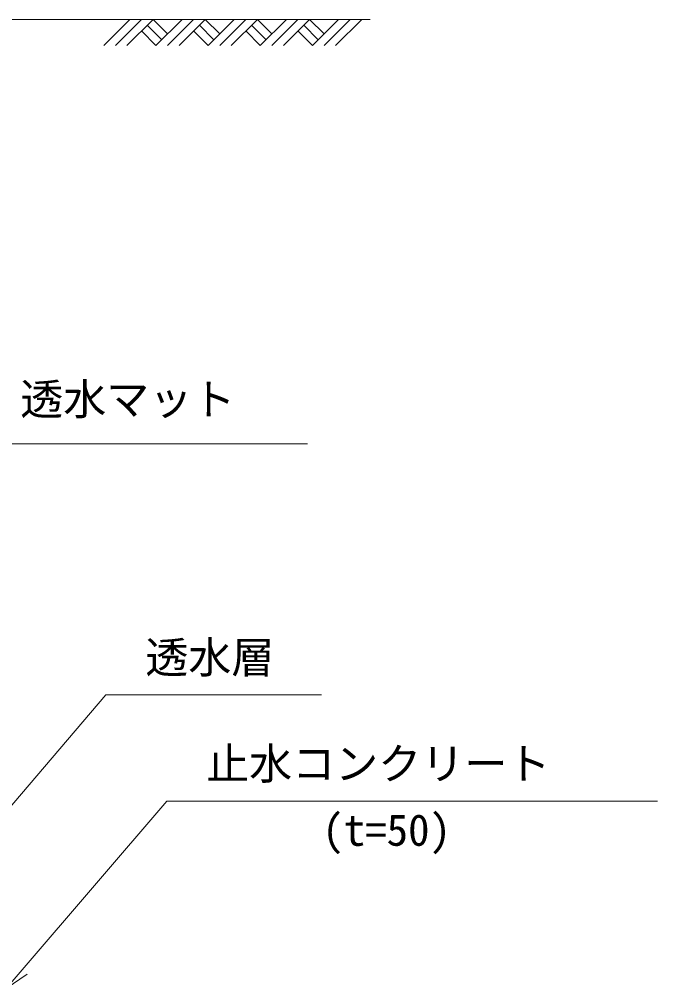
# Model space of a CAD drawing. Units: millimetres, scale not verified. Extents: x 748 to 253048, y 13754 to 73154.
# Drawn here: x 193815 to 199005, y 48881 to 56764 of the extents above; entities that cross this region are included whole.
import ezdxf
from ezdxf.enums import TextEntityAlignment as Align

# ---------------------------------------------------------------- set-up
doc = ezdxf.new("R2010")
doc.units = ezdxf.units.MM
doc.header["$LTSCALE"] = 300
for name, color, linetype, lineweight in [('0_2', 1, 'Continuous', 18), ('D-DCR', 7, 'Continuous', 18), ('D-STR', 1, 'Continuous', 18), ('D-STR-HTXT', 7, 'Continuous', 18)]:
    doc.layers.add(name, color=color, linetype=linetype, lineweight=lineweight)
doc.styles.add('ＭＳ ゴシック', font='')
doc.styles.get('ＭＳ ゴシック').set_extended_font_data('MS Gothic')

msp = doc.modelspace()

# ---------------------------------------------------------------- linework, layer by layer
at = {"layer": '0_2'}
for p, q in [((193706.1, 48880.9), (193836.3, 49032.7)), ((193877, 48997.9), (193706.1, 48880.9))]:
    msp.add_line(p, q, dxfattribs=at)
at = {"layer": 'D-DCR'}
for p, q in [((194500.9, 56552.1), (194713.1, 56764.2)), ((194595.2, 56552.1), (194807.4, 56764.2)), ((194689.5, 56552.1), (194901.6, 56764.2)), ((194901.6, 56764.2), (195019.5, 56646.4)), ((194925.2, 56552.1), (195137.3, 56764.2)), ((195019.5, 56552.1), (195231.6, 56764.2)), ((195113.8, 56552.1), (195325.9, 56764.2)), ((195325.9, 56764.2), (195443.8, 56646.4)), ((195349.5, 56552.1), (195561.6, 56764.2)), ((195443.8, 56552.1), (195655.9, 56764.2)), ((195538, 56552.1), (195750.2, 56764.2)), ((195750.2, 56764.2), (195868, 56646.4)), ((195773.7, 56552.1), (195985.9, 56764.2)), ((195868, 56552.1), (196080.1, 56764.2)), ((195962.3, 56552.1), (196174.4, 56764.2)), ((196174.4, 56764.2), (196292.3, 56646.4)), ((196198, 56552.1), (196410.1, 56764.2)), ((196292.3, 56552.1), (196504.4, 56764.2)), ((196386.6, 56552.1), (196598.7, 56764.2)), ((194854.5, 56717.1), (194972.3, 56599.2)), ((195278.8, 56717.1), (195396.6, 56599.2)), ((195703, 56717.1), (195820.9, 56599.2)), ((196127.3, 56717.1), (196245.1, 56599.2)), ((194807.4, 56669.9), (194925.2, 56552.1)), ((195231.6, 56669.9), (195349.5, 56552.1)), ((195655.9, 56669.9), (195773.7, 56552.1)), ((196080.1, 56669.9), (196198, 56552.1))]:
    msp.add_line(p, q, dxfattribs=at)
at = {"layer": 'D-STR'}
msp.add_line((192474.3, 56764.2), (196667.6, 56764.2), dxfattribs=at)
at = {"layer": 'D-STR-HTXT'}
for p, q in [((192637.7, 53313), (196159, 53313)), ((193306.2, 49855.2), (194518.4, 51269.6)), ((194518.4, 51269.6), (196272.7, 51269.6)), ((193836.3, 49032.7), (195012.9, 50405.6)), ((195012.9, 50405.6), (199005.1, 50405.6))]:
    msp.add_line(p, q, dxfattribs=at)

# ---------------------------------------------------------------- texts
at = {"layer": 'D-STR-HTXT', "color": 1, "style": 'ＭＳ ゴシック'}
for s, p in [('透水マット', (193821.3, 53470.2)), ('透水層', (194838.4, 51369.6)), ('止水コンクリート', (195332.9, 50505.6)), ('(t=50)', (196277.6, 49965.5))]:
    msp.add_text(s, height=256.6, dxfattribs=at).set_placement(p, align=Align.BOTTOM_LEFT)

doc.saveas('drawing.dxf')
